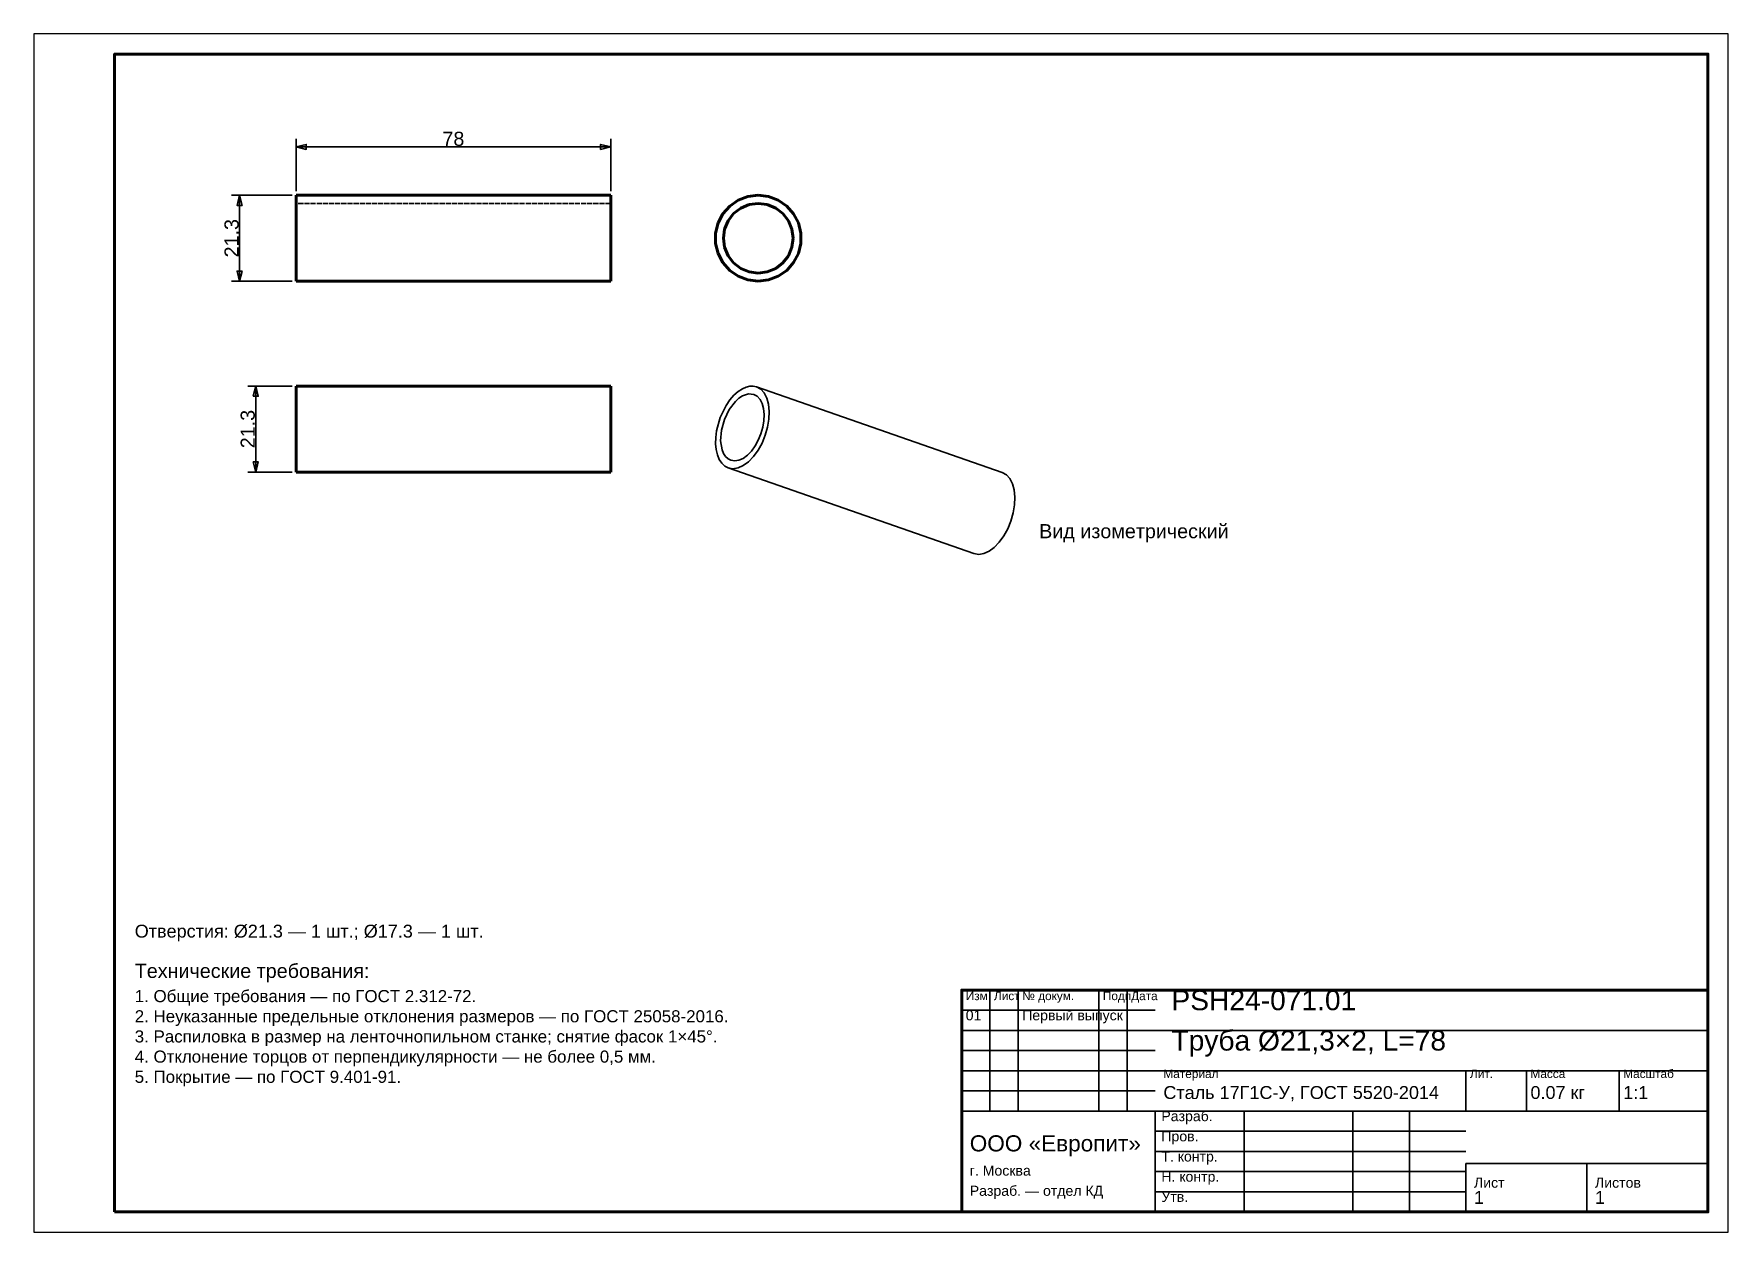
# Model space of a CAD drawing. Header units: millimetres. Extents: x 0 to 420, y 0 to 297.
import ezdxf
from ezdxf.enums import TextEntityAlignment as Align

# ---------------------------------------------------------------- set-up
doc = ezdxf.new("R2010")
doc.units = ezdxf.units.MM
doc.linetypes.add('DASHED', pattern=[1.524, 1.27, -0.254])
doc.styles.add('GOST', font='Arial')

msp = doc.modelspace()

# ---------------------------------------------------------------- linework, layer by layer
at = {"color": 7, "lineweight": 35}
for p, q in [((65, 258), (65, 271)), ((65, 269), (143, 269)), ((143, 258), (143, 271)), ((64, 257), (49, 257)), ((51, 235.7), (51, 257)), ((64, 235.7), (49, 235.7)), ((64, 209.7), (53, 209.7)), ((55, 188.4), (55, 209.7)), ((64, 188.4), (53, 188.4)), ((237, 30), (237, 60)), ((244, 30), (244, 60)), ((264, 30), (264, 60)), ((271, 30), (271, 60)), ((230, 55), (278, 55)), ((230, 50), (278, 50)), ((278, 50), (415, 50)), ((230, 45), (278, 45)), ((230, 40), (278, 40)), ((278, 40), (415, 40)), ((355, 30), (355, 40)), ((370, 30), (370, 40)), ((393, 30), (393, 40)), ((230, 35), (278, 35)), ((230, 30), (278, 30)), ((278, 30), (415, 30)), ((300, 5), (300, 30)), ((327, 5), (327, 30)), ((341, 5), (341, 30)), ((278, 25), (355, 25)), ((278, 20), (355, 20)), ((355, 17), (415, 17)), ((278, 15), (355, 15)), ((278, 10), (355, 10))]:
    msp.add_line(p, q, dxfattribs=at)
at = {"color": 1, "lineweight": 70}
for p, q in [((65, 256.73), (65, 257)), ((65, 257), (143, 257)), ((65, 255.95), (65, 256.73)), ((143, 256.73), (143, 257)), ((143, 255.95), (143, 256.73)), ((177.02, 256.69), (174.62, 255.78)), ((179.57, 257), (177.02, 256.69)), ((182.12, 256.69), (179.57, 257)), ((184.52, 255.78), (182.12, 256.69)), ((65, 254.68), (65, 255.95)), ((65, 252.99), (65, 254.68)), ((65, 250.97), (65, 252.99)), ((143, 254.68), (143, 255.95)), ((143, 252.99), (143, 254.68)), ((143, 250.97), (143, 252.99)), ((170.81, 252.4), (169.61, 250.13)), ((172.51, 254.32), (170.81, 252.4)), ((172.08, 250.67), (173.46, 252.47)), ((174.62, 255.78), (172.51, 254.32)), ((173.46, 252.47), (175.25, 253.84)), ((175.25, 253.84), (177.33, 254.71)), ((177.33, 254.71), (179.57, 255)), ((179.57, 255), (181.81, 254.71)), ((181.81, 254.71), (183.9, 253.84)), ((183.9, 253.84), (185.69, 252.47)), ((186.63, 254.32), (184.52, 255.78)), ((185.69, 252.47), (187.06, 250.67)), ((188.34, 252.4), (186.63, 254.32)), ((189.53, 250.13), (188.34, 252.4)), ((65, 248.72), (65, 250.97)), ((65, 246.35), (65, 248.72)), ((143, 248.72), (143, 250.97)), ((143, 246.35), (143, 248.72)), ((169.61, 250.13), (169, 247.63)), ((170.92, 246.35), (171.22, 248.59)), ((171.22, 248.59), (172.08, 250.67)), ((187.06, 250.67), (187.93, 248.59)), ((187.93, 248.59), (188.22, 246.35)), ((190.14, 247.63), (189.53, 250.13)), ((65, 243.98), (65, 246.35)), ((65, 241.73), (65, 243.98)), ((143, 243.98), (143, 246.35)), ((143, 241.73), (143, 243.98)), ((169, 247.63), (169, 245.07)), ((169, 245.07), (169.61, 242.57)), ((171.22, 244.11), (170.92, 246.35)), ((172.08, 242.02), (171.22, 244.11)), ((187.93, 244.11), (187.06, 242.02)), ((188.22, 246.35), (187.93, 244.11)), ((189.53, 242.57), (190.14, 245.07)), ((190.14, 245.07), (190.14, 247.63)), ((65, 239.71), (65, 241.73)), ((65, 238.02), (65, 239.71)), ((143, 239.71), (143, 241.73)), ((143, 238.02), (143, 239.71)), ((169.61, 242.57), (170.81, 240.3)), ((170.81, 240.3), (172.51, 238.38)), ((173.46, 240.23), (172.08, 242.02)), ((175.25, 238.86), (173.46, 240.23)), ((185.69, 240.23), (183.9, 238.86)), ((187.06, 242.02), (185.69, 240.23)), ((186.63, 238.38), (188.34, 240.3)), ((188.34, 240.3), (189.53, 242.57)), ((65, 236.75), (65, 238.02)), ((65, 235.97), (65, 236.75)), ((65, 235.7), (65, 235.97)), ((143, 235.7), (65, 235.7)), ((143, 236.75), (143, 238.02)), ((143, 235.97), (143, 236.75)), ((143, 235.7), (143, 235.97)), ((172.51, 238.38), (174.62, 236.92)), ((174.62, 236.92), (177.02, 236.01)), ((177.33, 237.99), (175.25, 238.86)), ((177.02, 236.01), (179.57, 235.7)), ((179.57, 237.7), (177.33, 237.99)), ((181.81, 237.99), (179.57, 237.7)), ((179.57, 235.7), (182.12, 236.01)), ((183.9, 238.86), (181.81, 237.99)), ((182.12, 236.01), (184.52, 236.92)), ((184.52, 236.92), (186.63, 238.38)), ((65, 209.7), (65, 209.63)), ((65, 209.7), (143, 209.7)), ((65, 209.63), (65, 209.43)), ((65, 209.43), (65, 209.1)), ((65, 209.1), (65, 208.65)), ((65, 208.65), (65, 208.07)), ((65, 208.07), (65, 207.38)), ((65, 207.38), (65, 206.58)), ((65, 206.58), (65, 205.69)), ((143, 209.7), (143, 209.63)), ((143, 209.63), (143, 209.43)), ((143, 209.43), (143, 209.1)), ((143, 209.1), (143, 208.65)), ((143, 208.65), (143, 208.07)), ((143, 208.07), (143, 207.38)), ((143, 207.38), (143, 206.58)), ((143, 206.58), (143, 205.69)), ((65, 205.69), (65, 204.72)), ((65, 204.72), (65, 203.67)), ((65, 203.67), (65, 202.57)), ((65, 202.57), (65, 201.42)), ((143, 205.69), (143, 204.72)), ((143, 204.72), (143, 203.67)), ((143, 203.67), (143, 202.57)), ((143, 202.57), (143, 201.42)), ((65, 201.42), (65, 200.24)), ((65, 200.24), (65, 199.05)), ((65, 199.05), (65, 197.86)), ((65, 197.86), (65, 196.68)), ((143, 201.42), (143, 200.24)), ((143, 200.24), (143, 199.05)), ((143, 199.05), (143, 197.86)), ((143, 197.86), (143, 196.68)), ((65, 196.68), (65, 195.53)), ((65, 195.53), (65, 194.43)), ((65, 194.43), (65, 193.38)), ((65, 193.38), (65, 192.41)), ((143, 196.68), (143, 195.53)), ((143, 195.53), (143, 194.43)), ((143, 194.43), (143, 193.38)), ((143, 193.38), (143, 192.41)), ((65, 192.41), (65, 191.52)), ((65, 191.52), (65, 190.72)), ((65, 190.72), (65, 190.03)), ((65, 190.03), (65, 189.45)), ((65, 189.45), (65, 189)), ((143, 192.41), (143, 191.52)), ((143, 191.52), (143, 190.72)), ((143, 190.72), (143, 190.03)), ((143, 190.03), (143, 189.45)), ((143, 189.45), (143, 189)), ((65, 189), (65, 188.67)), ((65, 188.67), (65, 188.47)), ((65, 188.47), (65, 188.4)), ((65, 188.4), (143, 188.4)), ((143, 189), (143, 188.67)), ((143, 188.67), (143, 188.47)), ((143, 188.47), (143, 188.4))]:
    msp.add_line(p, q, dxfattribs=at)
at = {"color": 5, "linetype": 'DASHED', "lineweight": 35}
for p, q in [((65, 257), (65, 256.73)), ((65, 256.73), (65, 255.95)), ((143, 257), (143, 256.73)), ((143, 256.73), (143, 255.95)), ((177.02, 256.69), (174.62, 255.78)), ((179.57, 257), (177.02, 256.69)), ((182.12, 256.69), (179.57, 257)), ((184.52, 255.78), (182.12, 256.69)), ((65, 255.95), (65, 254.68)), ((143, 255), (65, 255)), ((65, 255), (65, 254.78)), ((65, 254.78), (65, 255)), ((65, 254.78), (65, 254.14)), ((65, 254.14), (65, 254.78)), ((65, 254.68), (65, 252.99)), ((65, 254.14), (65, 253.11)), ((65, 253.11), (65, 254.14)), ((65, 253.11), (65, 251.74)), ((65, 251.74), (65, 253.11)), ((65, 252.99), (65, 250.97)), ((143, 255.95), (143, 254.68)), ((143, 255), (143, 254.78)), ((143, 254.78), (143, 255)), ((143, 254.78), (143, 254.14)), ((143, 254.14), (143, 254.78)), ((143, 254.68), (143, 252.99)), ((143, 254.14), (143, 253.11)), ((143, 253.11), (143, 254.14)), ((143, 253.11), (143, 251.74)), ((143, 251.74), (143, 253.11)), ((143, 252.99), (143, 250.97)), ((170.81, 252.4), (169.61, 250.13)), ((172.51, 254.32), (170.81, 252.4)), ((172.08, 250.67), (173.46, 252.47)), ((174.62, 255.78), (172.51, 254.32)), ((173.46, 252.47), (175.25, 253.84)), ((175.25, 253.84), (177.33, 254.71)), ((177.33, 254.71), (179.57, 255)), ((179.57, 255), (181.81, 254.71)), ((181.81, 254.71), (183.9, 253.84)), ((183.9, 253.84), (185.69, 252.47)), ((186.63, 254.32), (184.52, 255.78)), ((185.69, 252.47), (187.06, 250.67)), ((188.34, 252.4), (186.63, 254.32)), ((189.53, 250.13), (188.34, 252.4)), ((65, 251.74), (65, 250.1)), ((65, 250.1), (65, 251.74)), ((65, 250.97), (65, 248.72)), ((65, 250.1), (65, 248.27)), ((65, 248.27), (65, 250.1)), ((65, 248.72), (65, 246.35)), ((65, 248.27), (65, 246.35)), ((65, 246.35), (65, 248.27)), ((143, 251.74), (143, 250.1)), ((143, 250.1), (143, 251.74)), ((143, 250.97), (143, 248.72)), ((143, 250.1), (143, 248.27)), ((143, 248.27), (143, 250.1)), ((143, 248.72), (143, 246.35)), ((143, 248.27), (143, 246.35)), ((143, 246.35), (143, 248.27)), ((169.61, 250.13), (169, 247.63)), ((170.92, 246.35), (171.22, 248.59)), ((171.22, 248.59), (172.08, 250.67)), ((187.06, 250.67), (187.93, 248.59)), ((187.93, 248.59), (188.22, 246.35)), ((190.14, 247.63), (189.53, 250.13)), ((65, 246.35), (65, 244.43)), ((65, 244.43), (65, 246.35)), ((65, 246.35), (65, 243.98)), ((65, 244.43), (65, 242.6)), ((65, 242.6), (65, 244.43)), ((65, 243.98), (65, 241.73)), ((143, 246.35), (143, 244.43)), ((143, 244.43), (143, 246.35)), ((143, 246.35), (143, 243.98)), ((143, 244.43), (143, 242.6)), ((143, 242.6), (143, 244.43)), ((143, 243.98), (143, 241.73)), ((169, 247.63), (169, 245.07)), ((169, 245.07), (169.61, 242.57)), ((171.22, 244.11), (170.92, 246.35)), ((172.08, 242.02), (171.22, 244.11)), ((187.93, 244.11), (187.06, 242.02)), ((188.22, 246.35), (187.93, 244.11)), ((189.53, 242.57), (190.14, 245.07)), ((190.14, 245.07), (190.14, 247.63)), ((65, 242.6), (65, 240.96)), ((65, 240.96), (65, 242.6)), ((65, 241.73), (65, 239.71)), ((65, 240.96), (65, 239.59)), ((65, 239.59), (65, 240.96)), ((65, 239.71), (65, 238.02)), ((65, 239.59), (65, 238.56)), ((65, 238.56), (65, 239.59)), ((143, 242.6), (143, 240.96)), ((143, 240.96), (143, 242.6)), ((143, 241.73), (143, 239.71)), ((143, 240.96), (143, 239.59)), ((143, 239.59), (143, 240.96)), ((143, 239.71), (143, 238.02)), ((143, 239.59), (143, 238.56)), ((143, 238.56), (143, 239.59)), ((169.61, 242.57), (170.81, 240.3)), ((170.81, 240.3), (172.51, 238.38)), ((173.46, 240.23), (172.08, 242.02)), ((175.25, 238.86), (173.46, 240.23)), ((185.69, 240.23), (183.9, 238.86)), ((187.06, 242.02), (185.69, 240.23)), ((186.63, 238.38), (188.34, 240.3)), ((188.34, 240.3), (189.53, 242.57)), ((65, 238.56), (65, 237.92)), ((65, 237.92), (65, 238.56)), ((65, 238.02), (65, 236.75)), ((65, 237.92), (65, 237.7)), ((65, 237.7), (65, 237.92)), ((65, 236.75), (65, 235.97)), ((65, 235.97), (65, 235.7)), ((143, 238.56), (143, 237.92)), ((143, 237.92), (143, 238.56)), ((143, 238.02), (143, 236.75)), ((143, 237.92), (143, 237.7)), ((143, 237.7), (143, 237.92)), ((143, 236.75), (143, 235.97)), ((143, 235.97), (143, 235.7)), ((172.51, 238.38), (174.62, 236.92)), ((174.62, 236.92), (177.02, 236.01)), ((177.33, 237.99), (175.25, 238.86)), ((177.02, 236.01), (179.57, 235.7)), ((179.57, 237.7), (177.33, 237.99)), ((181.81, 237.99), (179.57, 237.7)), ((179.57, 235.7), (182.12, 236.01)), ((183.9, 238.86), (181.81, 237.99)), ((182.12, 236.01), (184.52, 236.92)), ((184.52, 236.92), (186.63, 238.38)), ((65, 209.43), (65, 209.7)), ((65, 208.65), (65, 209.43)), ((65, 207.38), (65, 208.65)), ((65, 207.65), (65, 207.7)), ((65, 207.7), (65, 207.48)), ((65, 207.48), (65, 207.65)), ((65, 207.21), (65, 207.48)), ((65, 207.48), (65, 206.84)), ((65, 205.69), (65, 207.38)), ((65, 206.84), (65, 207.21)), ((65, 206.37), (65, 206.84)), ((65, 206.84), (65, 205.81)), ((65, 205.81), (65, 206.37)), ((65, 205.17), (65, 205.81)), ((65, 205.81), (65, 204.44)), ((143, 209.43), (143, 209.7)), ((143, 208.65), (143, 209.43)), ((143, 207.38), (143, 208.65)), ((143, 207.65), (143, 207.7)), ((143, 207.7), (143, 207.48)), ((143, 207.48), (143, 207.65)), ((143, 207.21), (143, 207.48)), ((143, 207.48), (143, 206.84)), ((143, 205.69), (143, 207.38)), ((143, 206.84), (143, 207.21)), ((143, 206.37), (143, 206.84)), ((143, 206.84), (143, 205.81)), ((143, 205.81), (143, 206.37)), ((143, 205.17), (143, 205.81)), ((143, 205.81), (143, 204.44)), ((65, 203.67), (65, 205.69)), ((65, 204.44), (65, 205.17)), ((65, 203.65), (65, 204.44)), ((65, 204.44), (65, 202.8)), ((65, 201.42), (65, 203.67)), ((65, 202.8), (65, 203.65)), ((65, 201.91), (65, 202.8)), ((65, 202.8), (65, 200.97)), ((65, 200.97), (65, 201.91)), ((143, 203.67), (143, 205.69)), ((143, 204.44), (143, 205.17)), ((143, 203.65), (143, 204.44)), ((143, 204.44), (143, 202.8)), ((143, 201.42), (143, 203.67)), ((143, 202.8), (143, 203.65)), ((143, 201.91), (143, 202.8)), ((143, 202.8), (143, 200.97)), ((143, 200.97), (143, 201.91)), ((65, 199.05), (65, 201.42)), ((65, 200.02), (65, 200.97)), ((65, 200.97), (65, 199.05)), ((65, 199.05), (65, 200.02)), ((65, 199.05), (65, 197.13)), ((65, 198.08), (65, 199.05)), ((65, 196.68), (65, 199.05)), ((65, 197.13), (65, 198.08)), ((143, 199.05), (143, 201.42)), ((143, 200.02), (143, 200.97)), ((143, 200.97), (143, 199.05)), ((143, 199.05), (143, 200.02)), ((143, 199.05), (143, 197.13)), ((143, 198.08), (143, 199.05)), ((143, 196.68), (143, 199.05)), ((143, 197.13), (143, 198.08)), ((65, 197.13), (65, 195.3)), ((65, 196.19), (65, 197.13)), ((65, 194.43), (65, 196.68)), ((65, 195.3), (65, 196.19)), ((65, 195.3), (65, 193.66)), ((65, 194.45), (65, 195.3)), ((65, 193.66), (65, 194.45)), ((65, 192.41), (65, 194.43)), ((65, 193.66), (65, 192.29)), ((65, 192.93), (65, 193.66)), ((143, 197.13), (143, 195.3)), ((143, 196.19), (143, 197.13)), ((143, 194.43), (143, 196.68)), ((143, 195.3), (143, 196.19)), ((143, 195.3), (143, 193.66)), ((143, 194.45), (143, 195.3)), ((143, 193.66), (143, 194.45)), ((143, 192.41), (143, 194.43)), ((143, 193.66), (143, 192.29)), ((143, 192.93), (143, 193.66)), ((65, 192.29), (65, 192.93)), ((65, 190.72), (65, 192.41)), ((65, 192.29), (65, 191.26)), ((65, 191.73), (65, 192.29)), ((65, 191.26), (65, 191.73)), ((65, 191.26), (65, 190.62)), ((65, 190.89), (65, 191.26)), ((65, 190.62), (65, 190.89)), ((65, 189.45), (65, 190.72)), ((65, 190.62), (65, 190.4)), ((65, 190.45), (65, 190.62)), ((65, 190.4), (65, 190.45)), ((65, 188.67), (65, 189.45)), ((143, 192.29), (143, 192.93)), ((143, 190.72), (143, 192.41)), ((143, 192.29), (143, 191.26)), ((143, 191.73), (143, 192.29)), ((143, 191.26), (143, 191.73)), ((143, 191.26), (143, 190.62)), ((143, 190.89), (143, 191.26)), ((143, 190.62), (143, 190.89)), ((143, 189.45), (143, 190.72)), ((143, 190.62), (143, 190.4)), ((143, 190.45), (143, 190.62)), ((143, 190.4), (143, 190.45)), ((143, 188.67), (143, 189.45)), ((65, 188.4), (65, 188.67)), ((143, 188.4), (143, 188.67))]:
    msp.add_line(p, q, dxfattribs=at)
at = {"color": 1, "lineweight": 35}
for p, q in [((171.64, 204.93), (172.54, 206.26)), ((173.93, 205.91), (172.39, 203.91)), ((172.54, 206.26), (173.53, 207.41)), ((173.53, 207.41), (174.58, 208.34)), ((174.78, 206.68), (173.93, 205.91)), ((174.58, 208.34), (175.65, 209.05)), ((175.65, 207.25), (174.78, 206.68)), ((175.65, 209.05), (176.57, 209.46)), ((177.13, 207.76), (175.65, 207.25)), ((176.57, 209.46), (177.47, 209.68)), ((178.49, 207.64), (177.13, 207.76)), ((177.47, 209.68), (178.34, 209.7)), ((178.34, 209.7), (179.15, 209.52)), ((179.33, 207.17), (178.49, 207.64)), ((179.15, 209.52), (180.19, 208.95)), ((179.15, 209.52), (240.06, 188.29)), ((180.03, 206.4), (179.33, 207.17)), ((180.57, 205.37), (180.03, 206.4)), ((180.19, 208.95), (181.05, 208)), ((181.05, 208), (181.7, 206.73)), ((181.7, 206.73), (182.12, 205.18)), ((169.25, 198.61), (170.16, 201.9)), ((170.16, 201.9), (171.64, 204.93)), ((172.39, 203.91), (171.19, 201.44)), ((180.91, 204.11), (180.57, 205.37)), ((181.05, 202.67), (180.91, 204.11)), ((180.98, 201.11), (181.05, 202.67)), ((182.12, 205.18), (182.3, 203.42)), ((182.3, 203.42), (182.21, 201.49)), ((169.04, 196.98), (169.25, 198.61)), ((170.45, 198.77), (170.25, 196.17)), ((171.19, 201.44), (170.45, 198.77)), ((179.59, 196.3), (180.24, 197.87)), ((180.24, 197.87), (180.71, 199.49)), ((181.3, 197.5), (180.51, 195.57)), ((180.71, 199.49), (180.98, 201.11)), ((181.88, 199.5), (181.3, 197.5)), ((182.21, 201.49), (181.88, 199.5)), ((169, 195.41), (169.04, 196.98)), ((169.14, 193.95), (169, 195.41)), ((169.44, 192.63), (169.14, 193.95)), ((170.25, 196.17), (170.61, 193.91)), ((170.61, 193.91), (170.99, 192.99)), ((176.88, 192.56), (177.88, 193.6)), ((177.88, 193.6), (178.8, 194.86)), ((179.53, 193.8), (178.4, 192.24)), ((178.8, 194.86), (179.59, 196.3)), ((180.51, 195.57), (179.53, 193.8)), ((169.91, 191.49), (169.44, 192.63)), ((170.53, 190.56), (169.91, 191.49)), ((171.28, 189.86), (170.53, 190.56)), ((170.99, 192.99), (171.49, 192.23)), ((172.14, 189.41), (171.28, 189.86)), ((171.49, 192.23), (172.1, 191.66)), ((172.1, 191.66), (172.8, 191.3)), ((173.31, 189.22), (172.14, 189.41)), ((172.14, 189.41), (233.05, 168.18)), ((172.8, 191.3), (173.75, 191.14)), ((174.57, 189.42), (173.31, 189.22)), ((173.75, 191.14), (174.77, 191.31)), ((175.87, 190.01), (174.57, 189.42)), ((174.77, 191.31), (175.83, 191.79)), ((175.83, 191.79), (176.88, 192.56)), ((177.17, 190.96), (175.87, 190.01)), ((178.4, 192.24), (177.17, 190.96)), ((240.06, 188.29), (241.1, 187.71)), ((241.1, 187.71), (241.96, 186.77)), ((241.96, 186.77), (242.61, 185.5)), ((242.61, 185.5), (243.03, 183.95)), ((243.03, 183.95), (243.2, 182.18)), ((243.2, 182.18), (243.12, 180.26)), ((242.78, 178.26), (242.21, 176.26)), ((243.12, 180.26), (242.78, 178.26)), ((240.44, 172.57), (239.31, 171.01)), ((241.42, 174.34), (240.44, 172.57)), ((242.21, 176.26), (241.42, 174.34)), ((234.22, 167.99), (233.05, 168.18)), ((235.48, 168.19), (234.22, 167.99)), ((236.78, 168.78), (235.48, 168.19)), ((238.07, 169.73), (236.78, 168.78)), ((239.31, 171.01), (238.07, 169.73))]:
    msp.add_line(p, q, dxfattribs=at)
at = {"color": 7, "lineweight": 25}
msp.add_lwpolyline([(0, 0), (420, 0), (420, 297), (0, 297)], close=True, dxfattribs=at)
at = {"color": 7, "lineweight": 70}
for points in [[(20, 5), (415, 5), (415, 292), (20, 292)], [(230, 5), (415, 5), (415, 60), (230, 60)]]:
    msp.add_lwpolyline(points, close=True, dxfattribs=at)
at = {"color": 7, "lineweight": 35}
for points in [[(65, 269), (67.5, 268.38), (67.5, 269.62)], [(143, 269), (140.5, 269.62), (140.5, 268.38)], [(51, 257), (50.38, 254.5), (51.62, 254.5)], [(51, 235.7), (51.62, 238.2), (50.38, 238.2)], [(55, 209.7), (54.38, 207.2), (55.62, 207.2)], [(55, 188.4), (55.62, 190.9), (54.38, 190.9)], [(230, 5), (278, 5), (278, 30), (230, 30)], [(355, 5), (385, 5), (385, 17), (355, 17)], [(385, 5), (415, 5), (415, 17), (385, 17)]]:
    msp.add_lwpolyline(points, close=True, dxfattribs=at)

# ---------------------------------------------------------------- texts
at = {"color": 7, "style": 'GOST'}
msp.add_text('78', height=3.5, dxfattribs=at).set_placement((104, 271), align=Align.MIDDLE)
for p in [(49, 246.35), (53, 199.05)]:
    msp.add_text('21.3', height=3.5, rotation=90, dxfattribs=at).set_placement(p, align=Align.MIDDLE)
at = {"color": 3, "style": 'GOST'}
for s, height, p in [('Вид изометрический', 3.5, (249.2, 171.99)), ('Технические требования:', 3.5, (25, 63)), ('1. Общие требования — по ГОСТ 2.312-72.', 3, (25, 57)), ('Изм.', 2.1, (231, 57.5)), ('Лист', 2.1, (238, 57.5)), ('№ докум.', 2.1, (245, 57.5)), ('Подп.', 2.1, (265, 57.5)), ('Дата', 2.1, (272, 57.5)), ('PSH24-071.01', 5, (282, 55)), ('2. Неуказанные предельные отклонения размеров — по ГОСТ 25058-2016.', 3, (25, 52)), ('01', 2.5, (231, 52.5)), ('Первый выпуск', 2.5, (245, 52.5)), ('3. Распиловка в размер на ленточнопильном станке; снятие фасок 1×45°.', 3, (25, 47)), ('Труба Ø21,3×2, L=78', 5, (282, 45)), ('4. Отклонение торцов от перпендикулярности — не более 0,5 мм.', 3, (25, 42)), ('5. Покрытие — по ГОСТ 9.401-91.', 3, (25, 37)), ('Материал', 2.1, (280, 38.2)), ('Лит.', 2.1, (356, 38.2)), ('Масса', 2.1, (371, 38.2)), ('Масштаб', 2.1, (394, 38.2)), ('Сталь 17Г1С-У, ГОСТ 5520-2014', 3.2, (280, 33)), ('0.07 кг', 3.2, (371, 33)), ('1:1', 3.2, (394, 33)), ('Разраб.', 2.5, (279.5, 27.5)), ('ООО «Европит»', 4, (232, 20)), ('Пров.', 2.5, (279.5, 22.5)), ('Т. контр.', 2.5, (279.5, 17.5)), ('г. Москва', 2.5, (232, 14)), ('Н. контр.', 2.5, (279.5, 12.5)), ('Лист', 2.5, (357, 11)), ('Листов', 2.5, (387, 11)), ('Разраб. — отдел КД', 2.5, (232, 9)), ('Утв.', 2.5, (279.5, 7.5)), ('1', 3.2, (357, 7)), ('1', 3.2, (387, 7))]:
    msp.add_text(s, height=height, dxfattribs=at).set_placement(p)
at = {"color": 6, "style": 'GOST'}
msp.add_text('Отверстия: Ø21.3 — 1 шт.; Ø17.3 — 1 шт.', height=3.2, dxfattribs=at).set_placement((25, 73))

doc.saveas('drawing.dxf')
